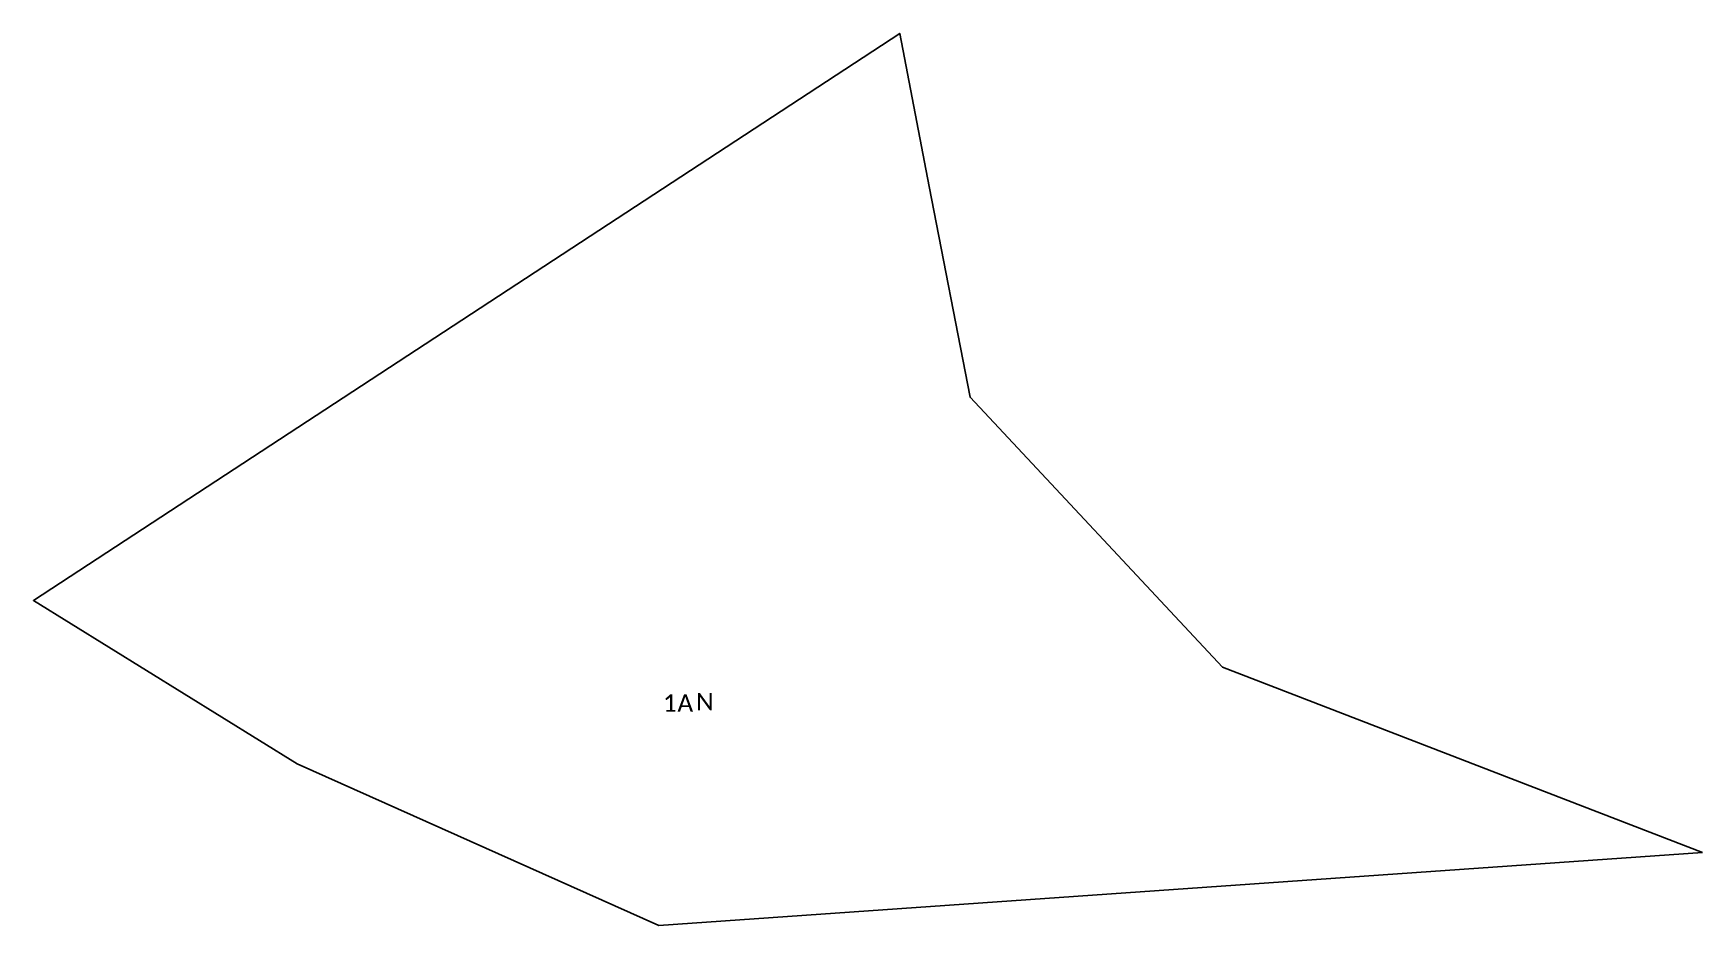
# Model space of a CAD drawing. Extents: x 613257.6 to 613353.1, y 647601.5 to 647652.5.
import ezdxf

# ---------------------------------------------------------------- set-up
doc = ezdxf.new("R2010")
doc.units = 0
for name, color, linetype in [('_CAT_FOL', 7, 'Continuous'), ('_IMPREJMUIT', 150, 'Continuous'), ('_NR_PARCELA', 50, 'Continuous'), ('_PARCELA_NOU_feb2025', 50, 'Continuous')]:
    doc.layers.add(name, color=color, linetype=linetype)
doc.styles.add('texte', font='')
doc.styles.get('texte').set_extended_font_data('Calibri')

msp = doc.modelspace()

# ---------------------------------------------------------------- linework, layer by layer
at = {"layer": '_PARCELA_NOU_feb2025'}
msp.add_lwpolyline([(613353.123, 647605.668), (613293.389, 647601.492), (613272.684, 647610.751), (613257.598, 647620.098), (613307.173, 647652.539), (613308.868, 647643.77), (613311.198, 647631.717), (613325.656, 647616.275)], close=True, dxfattribs=at)

# ---------------------------------------------------------------- texts
at = {"layer": '_CAT_FOL', "style": 'texte'}
msp.add_text('A', height=1, dxfattribs=at).set_placement((613294.453, 647613.726))
at = {"layer": '_IMPREJMUIT', "style": 'texte'}
msp.add_text('N', height=1, dxfattribs=at).set_placement((613295.52, 647613.808))
at = {"layer": '_NR_PARCELA', "style": 'texte'}
msp.add_text('1', height=1, dxfattribs=at).set_placement((613293.624, 647613.723))

doc.saveas('drawing.dxf')
